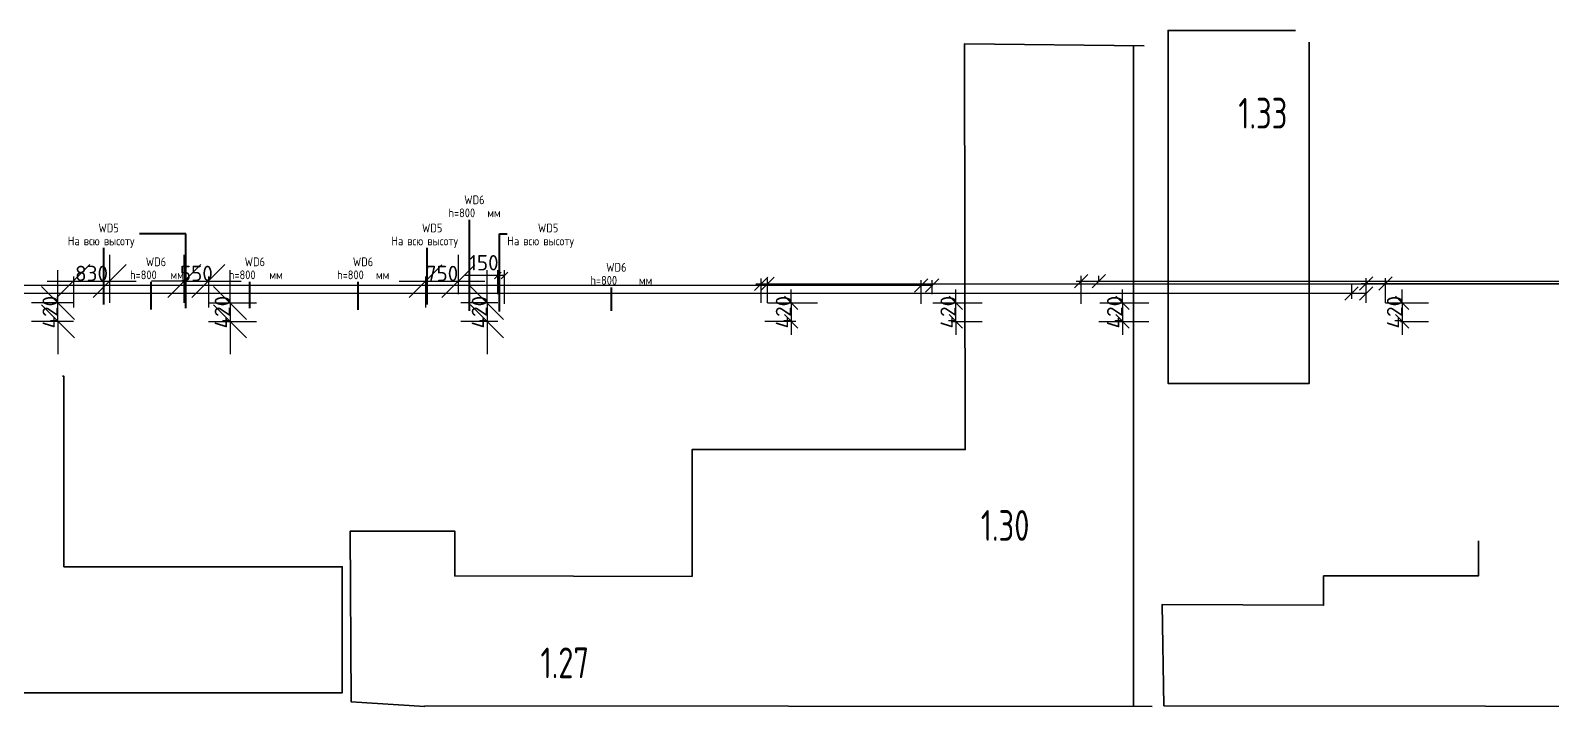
# Model space of a CAD drawing. Header units: millimetres. Extents: x -249154 to 415037, y -45458 to 354837.
# Drawn here: x 12982 to 47685, y 57702 to 73132 of the extents above; entities that cross this region are included whole.
import ezdxf

# ---------------------------------------------------------------- set-up
doc = ezdxf.new("R2010")
doc.units = ezdxf.units.MM
for name, color, linetype, lineweight in [('3) 1.1 Шпаклевка в РВР', 4, 'Continuous', 35), ('5.5) Перег WD5', 3, 'Continuous', 60), ('5.6) Перегародка WD6', 6, 'Continuous', 40), ('A-AREA-IDEN', 7, 'Continuous', 9)]:
    doc.layers.add(name, color=color, linetype=linetype, lineweight=lineweight)
doc.styles.add('GOST Common_1', font='', dxfattribs={"width": 0.9, "height": 250})
doc.styles.add('ISOCPEUR_1', font='isocpeur.ttf', dxfattribs={"height": 350})
doc.styles.add('ISOCPEUR_4', font='isocpeur.ttf', dxfattribs={"width": 0.9, "height": 1000})
doc.styles.add('СПДС', font='ГОСТ тип А.ttf', dxfattribs={"width": 0.9})
doc.styles.get('GOST Common_1').set_extended_font_data('GOST Common')
doc.dimstyles.new('ISO-2_0_0_9К_Средний_округл2', dxfattribs={"dimscale": 304.8, "dimtxt": 199.196235, "dimasz": 0.492126, "dimexe": 0.393701, "dimexo": 0, "dimgap": 0, "dimtad": 1, "dimdec": 0, "dimrnd": 10, "dimzin": 0, "dimdsep": 46, "dimtxsty": 'ISOCPEUR_1', "dimblk1": 'OBLIQUE', "dimblk2": 'OBLIQUE', "dimsah": 1, "dimcen": 0.09, "dimdle": 0.393701, "dimazin": 0, "dimtfac": 1, "dimtdec": 4, "dimtix": 1, "dimtmove": 0, "dimatfit": 3, "dimfxl": 1, "dimtvp": 1, "dimtolj": 1, "dimtzin": 0, "dimarcsym": 2})
doc.dimstyles.new('ISO-2_0_0_9К_Средний_округл2_1', dxfattribs={"dimscale": 304.8, "dimtxt": 995.981176, "dimasz": 2.46063, "dimexe": 1.968504, "dimexo": 0, "dimgap": 0, "dimtad": 1, "dimdec": 0, "dimrnd": 10, "dimzin": 0, "dimdsep": 46, "dimtxsty": 'ISOCPEUR_4', "dimblk1": 'OBLIQUE', "dimblk2": 'OBLIQUE', "dimsah": 1, "dimcen": 0.09, "dimdle": 1.968504, "dimazin": 0, "dimtfac": 1, "dimtdec": 4, "dimtix": 1, "dimtmove": 0, "dimatfit": 3, "dimfxl": 1, "dimtvp": 1, "dimtolj": 1, "dimtzin": 0, "dimarcsym": 2})

# ---------------------------------------------------------------- blocks, each defined once
blk = doc.blocks.new('_Oblique')
at = {"color": 0, "linetype": 'ByBlock', "lineweight": -2}
blk.add_line((-0.5, -0.5), (0.5, 0.5), dxfattribs=at)
blk = doc.blocks.new('*D1994')
at = {"layer": '5.6) Перегародка WD6', "color": 0, "lineweight": -2, "transparency": 16777216}
for p, q in [((23640, 67547), (22895, 67547)), ((23790, 67547), (23520, 67547)), ((23640, 67125), (23640, 67667)), ((23790, 66903), (23790, 67667))]:
    blk.add_line(p, q, dxfattribs=at)
at = {"layer": 'Defpoints', "color": 0, "transparency": 16777216}
for p in [(23790, 67547), (23640, 67125), (23790, 66903)]:
    blk.add_point(p, dxfattribs=at)
at = {"layer": '5.6) Перегародка WD6', "color": 0, "lineweight": -2, "transparency": 16777216, "xscale": 150, "yscale": 150, "zscale": 150, "rotation": 180}
blk.add_blockref('_Oblique', (23640, 67547), dxfattribs=at)
at = {"layer": '5.6) Перегародка WD6', "color": 0, "lineweight": -2, "transparency": 16777216, "xscale": 150, "yscale": 150, "zscale": 150}
blk.add_blockref('_Oblique', (23790, 67547), dxfattribs=at)
at = {"layer": '5.6) Перегародка WD6', "color": 0, "lineweight": 25, "transparency": 16777216, "insert": (22986, 68014), "char_height": 350, "width": 413.72, "attachment_point": 1, "line_spacing_factor": 1.149209, "style": 'ISOCPEUR_1'}
blk.add_mtext('\\A1;150', dxfattribs=at)
blk = doc.blocks.new('*D1995')
at = {"layer": '5.6) Перегародка WD6', "color": 0, "lineweight": -2, "transparency": 16777216}
for p, q in [((23393, 66923), (23393, 67673)), ((23640, 66923), (22793, 66923)), ((23393, 66923), (23393, 66503)), ((23640, 66503), (22793, 66503)), ((23393, 66503), (23393, 65753))]:
    blk.add_line(p, q, dxfattribs=at)
at = {"layer": 'Defpoints', "color": 0, "transparency": 16777216}
for p in [(23640, 66923), (23393, 66503), (23640, 66503)]:
    blk.add_point(p, dxfattribs=at)
at = {"layer": '5.6) Перегародка WD6', "color": 0, "lineweight": -2, "transparency": 16777216, "xscale": 750, "yscale": 750, "zscale": 750}
for p, rotation in [((23393, 66923), 270), ((23393, 66503), 90)]:
    blk.add_blockref('_Oblique', p, dxfattribs=dict(at, rotation=rotation))
at = {"layer": '5.6) Перегародка WD6', "color": 0, "lineweight": 25, "transparency": 16777216, "insert": (23218, 66713), "char_height": 350, "width": 478.07, "attachment_point": 5, "rotation": 90, "style": 'ISOCPEUR_1'}
blk.add_mtext('\\A1;420', dxfattribs=at)
blk = doc.blocks.new('*D1996')
at = {"layer": '5.6) Перегародка WD6', "color": 0, "lineweight": -2, "transparency": 16777216}
for p, q in [((22740, 67125), (22740, 68019)), ((21390, 67419), (23340, 67419)), ((21990, 67525), (21990, 66819))]:
    blk.add_line(p, q, dxfattribs=at)
at = {"layer": 'Defpoints', "color": 0, "transparency": 16777216}
for p in [(21990, 67525), (22740, 67419), (22740, 67125)]:
    blk.add_point(p, dxfattribs=at)
at = {"layer": '5.6) Перегародка WD6', "color": 0, "lineweight": -2, "transparency": 16777216, "xscale": 750, "yscale": 750, "zscale": 750, "rotation": 180}
blk.add_blockref('_Oblique', (21990, 67419), dxfattribs=at)
at = {"layer": '5.6) Перегародка WD6', "color": 0, "lineweight": -2, "transparency": 16777216, "xscale": 750, "yscale": 750, "zscale": 750}
blk.add_blockref('_Oblique', (22740, 67419), dxfattribs=at)
at = {"layer": '5.6) Перегародка WD6', "color": 0, "lineweight": 25, "transparency": 16777216, "insert": (22365, 67594), "char_height": 350, "width": 455.09, "attachment_point": 5, "style": 'ISOCPEUR_1'}
blk.add_mtext('\\A1;750', dxfattribs=at)
blk = doc.blocks.new('*D1997')
at = {"layer": '5.6) Перегародка WD6', "color": 0, "lineweight": -2, "transparency": 16777216}
for p, q in [((16490, 66923), (16490, 68021)), ((16490, 67421), (15740, 67421)), ((16490, 67421), (17040, 67421)), ((17040, 67527), (17040, 66821)), ((17040, 67421), (17790, 67421))]:
    blk.add_line(p, q, dxfattribs=at)
at = {"layer": 'Defpoints', "color": 0, "transparency": 16777216}
for p in [(17040, 67527), (17040, 67421), (16490, 66923)]:
    blk.add_point(p, dxfattribs=at)
at = {"layer": '5.6) Перегародка WD6', "color": 0, "lineweight": -2, "transparency": 16777216, "xscale": 750, "yscale": 750, "zscale": 750}
blk.add_blockref('_Oblique', (16490, 67421), dxfattribs=at)
at = {"layer": '5.6) Перегародка WD6', "color": 0, "lineweight": -2, "transparency": 16777216, "xscale": 750, "yscale": 750, "zscale": 750, "rotation": 180}
blk.add_blockref('_Oblique', (17040, 67421), dxfattribs=at)
at = {"layer": '5.6) Перегародка WD6', "color": 0, "lineweight": 25, "transparency": 16777216, "insert": (16765, 67596), "char_height": 350, "width": 455.09, "attachment_point": 5, "style": 'ISOCPEUR_1'}
blk.add_mtext('\\A1;550', dxfattribs=at)
blk = doc.blocks.new('*D1998')
at = {"layer": '5.6) Перегародка WD6', "color": 0, "lineweight": -2, "transparency": 16777216}
for p, q in [((17533, 66923), (17533, 67673)), ((17040, 66923), (18133, 66923)), ((17533, 66923), (17533, 66503)), ((17040, 66503), (18133, 66503)), ((17533, 66503), (17533, 65753))]:
    blk.add_line(p, q, dxfattribs=at)
at = {"layer": 'Defpoints', "color": 0, "transparency": 16777216}
for p in [(17040, 66923), (17040, 66503), (17533, 66503)]:
    blk.add_point(p, dxfattribs=at)
at = {"layer": '5.6) Перегародка WD6', "color": 0, "lineweight": -2, "transparency": 16777216, "xscale": 750, "yscale": 750, "zscale": 750}
for p, rotation in [((17533, 66923), 270), ((17533, 66503), 90)]:
    blk.add_blockref('_Oblique', p, dxfattribs=dict(at, rotation=rotation))
at = {"layer": '5.6) Перегародка WD6', "color": 0, "lineweight": 25, "transparency": 16777216, "insert": (17358, 66713), "char_height": 350, "width": 478.07, "attachment_point": 5, "rotation": 90, "style": 'ISOCPEUR_1'}
blk.add_mtext('\\A1;420', dxfattribs=at)
blk = doc.blocks.new('*D1999')
at = {"layer": '5.6) Перегародка WD6', "color": 0, "lineweight": -2, "transparency": 16777216}
for p, q in [((14790, 66923), (14790, 68021)), ((13360, 67421), (15390, 67421)), ((13960, 67527), (13960, 66821))]:
    blk.add_line(p, q, dxfattribs=at)
at = {"layer": 'Defpoints', "color": 0, "transparency": 16777216}
for p in [(13960, 67527), (14790, 67421), (14790, 66923)]:
    blk.add_point(p, dxfattribs=at)
at = {"layer": '5.6) Перегародка WD6', "color": 0, "lineweight": -2, "transparency": 16777216, "xscale": 750, "yscale": 750, "zscale": 750, "rotation": 180}
blk.add_blockref('_Oblique', (13960, 67421), dxfattribs=at)
at = {"layer": '5.6) Перегародка WD6', "color": 0, "lineweight": -2, "transparency": 16777216, "xscale": 750, "yscale": 750, "zscale": 750}
blk.add_blockref('_Oblique', (14790, 67421), dxfattribs=at)
at = {"layer": '5.6) Перегародка WD6', "color": 0, "lineweight": 25, "transparency": 16777216, "insert": (14375, 67596), "char_height": 350, "width": 455.09, "attachment_point": 5, "style": 'ISOCPEUR_1'}
blk.add_mtext('\\A1;830', dxfattribs=at)
blk = doc.blocks.new('*D2000')
at = {"layer": '5.6) Перегародка WD6', "color": 0, "lineweight": -2, "transparency": 16777216}
for p, q in [((13608, 66923), (13608, 67673)), ((13960, 66923), (13008, 66923)), ((13608, 66503), (13608, 66923)), ((13960, 66503), (13008, 66503)), ((13608, 66503), (13608, 65753))]:
    blk.add_line(p, q, dxfattribs=at)
at = {"layer": 'Defpoints', "color": 0, "transparency": 16777216}
for p in [(13608, 66923), (13960, 66923), (13960, 66503)]:
    blk.add_point(p, dxfattribs=at)
at = {"layer": '5.6) Перегародка WD6', "color": 0, "lineweight": -2, "transparency": 16777216, "xscale": 750, "yscale": 750, "zscale": 750}
for p, rotation in [((13608, 66923), 270), ((13608, 66503), 90)]:
    blk.add_blockref('_Oblique', p, dxfattribs=dict(at, rotation=rotation))
at = {"layer": '5.6) Перегародка WD6', "color": 0, "lineweight": 25, "transparency": 16777216, "insert": (13433, 66713), "char_height": 350, "width": 478.07, "attachment_point": 5, "rotation": 90, "style": 'ISOCPEUR_1'}
blk.add_mtext('\\A1;420', dxfattribs=at)
blk = doc.blocks.new('*D2036')
at = {"layer": '5.5) Перег WD5', "color": 0, "lineweight": -2, "transparency": 16777216}
for p, q in [((29520, 67360), (29785, 67360)), ((29640, 66923), (29640, 67480)), ((29785, 66923), (29785, 67480)), ((29785, 67360), (76835, 67360))]:
    blk.add_line(p, q, dxfattribs=at)
at = {"layer": 'Defpoints', "color": 0, "transparency": 16777216}
for p in [(29785, 67360), (29640, 66923), (29785, 66923)]:
    blk.add_point(p, dxfattribs=at)
at = {"layer": '5.5) Перег WD5', "color": 0, "lineweight": -2, "transparency": 16777216, "xscale": 304.8, "yscale": 304.8, "zscale": 304.8, "rotation": 180}
blk.add_blockref('_Oblique', (29640, 67360), dxfattribs=at)
at = {"layer": '5.5) Перег WD5', "color": 0, "lineweight": -2, "transparency": 16777216, "xscale": 304.8, "yscale": 304.8, "zscale": 304.8}
blk.add_blockref('_Oblique', (29785, 67360), dxfattribs=at)
at = {"layer": '5.5) Перег WD5', "color": 0, "lineweight": 25, "transparency": 16777216, "insert": (76330, 67827), "char_height": 350, "width": 413.72, "attachment_point": 1, "line_spacing_factor": 1.149209, "style": 'ISOCPEUR_1'}
blk.add_mtext('\\A1;150', dxfattribs=at)
blk = doc.blocks.new('*D2037')
at = {"layer": '5.5) Перег WD5', "color": 0, "lineweight": -2, "transparency": 16777216}
for p, q in [((30325, 66923), (30325, 67228)), ((29785, 66923), (30925, 66923)), ((30325, 66923), (30325, 66503)), ((30431, 66503), (29725, 66503)), ((30325, 66503), (30325, 66198))]:
    blk.add_line(p, q, dxfattribs=at)
at = {"layer": 'Defpoints', "color": 0, "transparency": 16777216}
for p in [(29785, 66923), (30325, 66503), (30431, 66503)]:
    blk.add_point(p, dxfattribs=at)
at = {"layer": '5.5) Перег WD5', "color": 0, "lineweight": -2, "transparency": 16777216, "xscale": 304.8, "yscale": 304.8, "zscale": 304.8}
for p, rotation in [((30325, 66923), 270), ((30325, 66503), 90)]:
    blk.add_blockref('_Oblique', p, dxfattribs=dict(at, rotation=rotation))
at = {"layer": '5.5) Перег WD5', "color": 0, "lineweight": 25, "transparency": 16777216, "insert": (30150, 66713), "char_height": 350, "width": 478.07, "attachment_point": 5, "rotation": 90, "style": 'ISOCPEUR_1'}
blk.add_mtext('\\A1;420', dxfattribs=at)
blk = doc.blocks.new('*D2038')
at = {"layer": '5.5) Перег WD5', "color": 0, "lineweight": -2, "transparency": 16777216}
for p, q in [((33290, 66903), (33290, 67441)), ((33540, 67125), (33540, 67441)), ((33290, 67321), (-19258, 67321)), ((33540, 67321), (33170, 67321))]:
    blk.add_line(p, q, dxfattribs=at)
at = {"layer": 'Defpoints', "color": 0, "transparency": 16777216}
for p in [(33540, 67321), (33540, 67125), (33290, 66903)]:
    blk.add_point(p, dxfattribs=at)
at = {"layer": '5.5) Перег WD5', "color": 0, "lineweight": -2, "transparency": 16777216, "xscale": 304.8, "yscale": 304.8, "zscale": 304.8, "rotation": 180}
blk.add_blockref('_Oblique', (33290, 67321), dxfattribs=at)
at = {"layer": '5.5) Перег WD5', "color": 0, "lineweight": -2, "transparency": 16777216, "xscale": 304.8, "yscale": 304.8, "zscale": 304.8}
blk.add_blockref('_Oblique', (33540, 67321), dxfattribs=at)
at = {"layer": '5.5) Перег WD5', "color": 0, "lineweight": 25, "transparency": 16777216, "insert": (-19153, 67788), "char_height": 350, "width": 455.09, "attachment_point": 1, "line_spacing_factor": 1.149209, "style": 'ISOCPEUR_1'}
blk.add_mtext('\\A1;250', dxfattribs=at)
blk = doc.blocks.new('*D2039')
at = {"layer": '5.5) Перег WD5', "color": 0, "lineweight": -2, "transparency": 16777216}
for p, q in [((34080, 66923), (34080, 67228)), ((33559, 66923), (34680, 66923)), ((34080, 66503), (34080, 66923)), ((33973, 66503), (34680, 66503)), ((34080, 66503), (34080, 66198))]:
    blk.add_line(p, q, dxfattribs=at)
at = {"layer": 'Defpoints', "color": 0, "transparency": 16777216}
for p in [(33559, 66923), (34080, 66923), (33973, 66503)]:
    blk.add_point(p, dxfattribs=at)
at = {"layer": '5.5) Перег WD5', "color": 0, "lineweight": -2, "transparency": 16777216, "xscale": 304.8, "yscale": 304.8, "zscale": 304.8}
for p, rotation in [((34080, 66923), 270), ((34080, 66503), 90)]:
    blk.add_blockref('_Oblique', p, dxfattribs=dict(at, rotation=rotation))
at = {"layer": '5.5) Перег WD5', "color": 0, "lineweight": 25, "transparency": 16777216, "insert": (33905, 66713), "char_height": 350, "width": 478.07, "attachment_point": 5, "rotation": 90, "style": 'ISOCPEUR_1'}
blk.add_mtext('\\A1;420', dxfattribs=at)
blk = doc.blocks.new('*D2040')
at = {"layer": '5.5) Перег WD5', "color": 0, "lineweight": -2, "transparency": 16777216}
for p, q in [((36820, 67420), (37340, 67420)), ((36940, 66903), (36940, 67540)), ((37340, 67398), (37340, 67540)), ((37340, 67420), (92639, 67420))]:
    blk.add_line(p, q, dxfattribs=at)
at = {"layer": 'Defpoints', "color": 0, "transparency": 16777216}
for p in [(37340, 67420), (37340, 67398), (36940, 66903)]:
    blk.add_point(p, dxfattribs=at)
at = {"layer": '5.5) Перег WD5', "color": 0, "lineweight": -2, "transparency": 16777216, "xscale": 304.8, "yscale": 304.8, "zscale": 304.8, "rotation": 180}
blk.add_blockref('_Oblique', (36940, 67420), dxfattribs=at)
at = {"layer": '5.5) Перег WD5', "color": 0, "lineweight": -2, "transparency": 16777216, "xscale": 304.8, "yscale": 304.8, "zscale": 304.8}
blk.add_blockref('_Oblique', (37340, 67420), dxfattribs=at)
at = {"layer": '5.5) Перег WD5', "color": 0, "lineweight": 25, "transparency": 16777216, "insert": (92050, 67887), "char_height": 350, "width": 478.07, "attachment_point": 1, "line_spacing_factor": 1.149209, "style": 'ISOCPEUR_1'}
blk.add_mtext('\\A1;400', dxfattribs=at)
blk = doc.blocks.new('*D2041')
at = {"layer": '5.5) Перег WD5', "color": 0, "lineweight": -2, "transparency": 16777216}
for p, q in [((37877, 66923), (37877, 67228)), ((37360, 66923), (38477, 66923)), ((37877, 66923), (37877, 66503)), ((37340, 66503), (38477, 66503)), ((37877, 66503), (37877, 66198))]:
    blk.add_line(p, q, dxfattribs=at)
at = {"layer": 'Defpoints', "color": 0, "transparency": 16777216}
for p in [(37360, 66923), (37340, 66503), (37877, 66503)]:
    blk.add_point(p, dxfattribs=at)
at = {"layer": '5.5) Перег WD5', "color": 0, "lineweight": -2, "transparency": 16777216, "xscale": 304.8, "yscale": 304.8, "zscale": 304.8}
for p, rotation in [((37877, 66923), 270), ((37877, 66503), 90)]:
    blk.add_blockref('_Oblique', p, dxfattribs=dict(at, rotation=rotation))
at = {"layer": '5.5) Перег WD5', "color": 0, "lineweight": 25, "transparency": 16777216, "insert": (37702, 66713), "char_height": 350, "width": 478.07, "attachment_point": 5, "rotation": 90, "style": 'ISOCPEUR_1'}
blk.add_mtext('\\A1;420', dxfattribs=at)
blk = doc.blocks.new('*D2042')
at = {"layer": '5.5) Перег WD5', "color": 0, "lineweight": -2, "transparency": 16777216}
for p, q in [((43100, 67346), (43100, 67017)), ((43100, 67137), (-12198, 67137)), ((43438, 67137), (42980, 67137)), ((43438, 66923), (43438, 67257))]:
    blk.add_line(p, q, dxfattribs=at)
at = {"layer": 'Defpoints', "color": 0, "transparency": 16777216}
for p in [(43100, 67346), (43438, 67137), (43438, 66923)]:
    blk.add_point(p, dxfattribs=at)
at = {"layer": '5.5) Перег WD5', "color": 0, "lineweight": -2, "transparency": 16777216, "xscale": 304.8, "yscale": 304.8, "zscale": 304.8, "rotation": 180}
blk.add_blockref('_Oblique', (43100, 67137), dxfattribs=at)
at = {"layer": '5.5) Перег WD5', "color": 0, "lineweight": -2, "transparency": 16777216, "xscale": 304.8, "yscale": 304.8, "zscale": 304.8}
blk.add_blockref('_Oblique', (43438, 67137), dxfattribs=at)
at = {"layer": '5.5) Перег WD5', "color": 0, "lineweight": 25, "transparency": 16777216, "insert": (-12087, 67603), "char_height": 350, "width": 478.07, "attachment_point": 1, "line_spacing_factor": 1.149209, "style": 'ISOCPEUR_1'}
blk.add_mtext('\\A1;340', dxfattribs=at)
blk = doc.blocks.new('*D2043')
at = {"layer": '5.5) Перег WD5', "color": 0, "lineweight": -2, "transparency": 16777216}
for p, q in [((43318, 67368), (43878, 67368)), ((43438, 66923), (43438, 67488)), ((43878, 66923), (43878, 67488)), ((43878, 67368), (101926, 67368))]:
    blk.add_line(p, q, dxfattribs=at)
at = {"layer": 'Defpoints', "color": 0, "transparency": 16777216}
for p in [(43878, 67368), (43438, 66923), (43878, 66923)]:
    blk.add_point(p, dxfattribs=at)
at = {"layer": '5.5) Перег WD5', "color": 0, "lineweight": -2, "transparency": 16777216, "xscale": 304.8, "yscale": 304.8, "zscale": 304.8, "rotation": 180}
blk.add_blockref('_Oblique', (43438, 67368), dxfattribs=at)
at = {"layer": '5.5) Перег WD5', "color": 0, "lineweight": -2, "transparency": 16777216, "xscale": 304.8, "yscale": 304.8, "zscale": 304.8}
blk.add_blockref('_Oblique', (43878, 67368), dxfattribs=at)
at = {"layer": '5.5) Перег WD5', "color": 0, "lineweight": 25, "transparency": 16777216, "insert": (101308, 67835), "char_height": 350, "width": 501.06, "attachment_point": 1, "line_spacing_factor": 1.149209, "style": 'ISOCPEUR_1'}
blk.add_mtext('\\A1;440', dxfattribs=at)
blk = doc.blocks.new('*D2044')
at = {"layer": '5.5) Перег WD5', "color": 0, "lineweight": -2, "transparency": 16777216}
for p, q in [((44258, 66923), (44258, 67228)), ((43878, 66923), (44858, 66923)), ((44258, 66923), (44258, 66503)), ((44220, 66503), (44858, 66503)), ((44258, 66503), (44258, 66198))]:
    blk.add_line(p, q, dxfattribs=at)
at = {"layer": 'Defpoints', "color": 0, "transparency": 16777216}
for p in [(43878, 66923), (44220, 66503), (44258, 66503)]:
    blk.add_point(p, dxfattribs=at)
at = {"layer": '5.5) Перег WD5', "color": 0, "lineweight": -2, "transparency": 16777216, "xscale": 304.8, "yscale": 304.8, "zscale": 304.8}
for p, rotation in [((44258, 66923), 270), ((44258, 66503), 90)]:
    blk.add_blockref('_Oblique', p, dxfattribs=dict(at, rotation=rotation))
at = {"layer": '5.5) Перег WD5', "color": 0, "lineweight": 25, "transparency": 16777216, "insert": (44083, 66713), "char_height": 350, "width": 478.07, "attachment_point": 5, "rotation": 90, "style": 'ISOCPEUR_1'}
blk.add_mtext('\\A1;420', dxfattribs=at)

msp = doc.modelspace()

# ---------------------------------------------------------------- linework, layer by layer
at = {"layer": '3) 1.1 Шпаклевка в РВР'}
for points in [[(42139.4, 72862.4), (42139.4, 65090.1), (38919.6, 65090.1), (38919.6, 73132.4), (41824.7, 73132.4)], [(21974.7, 57722.4), (20294.7, 57831.4), (20274.7, 61722.4), (22654.7, 61722.4), (22654.7, 60701.4), (28066.2, 60688.7), (28066.2, 63581.4), (34295.7, 63581.4), (34274.7, 72826.4), (38374.7, 72782.7)], [(38128.6, 72777.7), (38128.6, 57743.4)], [(13743.7, 60909.2), (13743.7, 60909.2), (13743.7, 65250.2), (13715.4, 65250.2)], [(75478.4, 57701.8), (38825.7, 57742.4), (38785.8, 60052.4), (42464.7, 60032.4), (42464.7, 60701.4), (45995.7, 60701.4), (45995.7, 61501.4)], [(13743.7, 60909.2), (20089.8, 60909.2), (20089.8, 58039.6), (1334.7, 58039.6)], [(38554.7, 57722.4), (21974.7, 57743.4)]]:
    msp.add_lwpolyline(points, dxfattribs=at)
at = {"layer": '5.6) Перегародка WD6', "color": 18, "true_color": 0x000000}
for p, q in [((22991.2, 66739.6), (22991.2, 68815.9)), ((16527.6, 68495.5), (15470.6, 68495.5)), ((16527.6, 66802), (16527.6, 68495.5)), ((23677.8, 68495.5), (23853.2, 68495.5)), ((23677.8, 66728.2), (23677.8, 68495.5)), ((14652.1, 66885.5), (14652.1, 68175)), ((14652.1, 66885.5), (14652.1, 68175)), ((22027.8, 66885.5), (22027.8, 68175)), ((15731.9, 66772.5), (15731.9, 67403.1)), ((17985.4, 66800.3), (17985.4, 67403.1)), ((20452.3, 66763.2), (20452.3, 67403.1)), ((26227.8, 66739.6), (26227.8, 67277.5))]:
    msp.add_line(p, q, dxfattribs=at)

# ---------------------------------------------------------------- texts
at = {"layer": '5.6) Перегародка WD6', "color": 18, "lineweight": 25, "true_color": 0x000000, "char_height": 200, "attachment_point": 1, "style": 'GOST Common_1'}
for s, insert, width in [('h=800', (22512, 69075.5), 793.671), ('WD6', (22871.3, 69372.4), 584.43), ('WD5', (14532.2, 68731.5), 584.43), ('WD5', (21907.9, 68731.5), 584.43), ('мм', (23398.2, 69075.5), 360.759), ('WD5', (24551.8, 68731.5), 584.43), ('На', (13833.5, 68434.6), 360.759), ('\\fGOST Common|b0|i0|c204|p34|;\\W.9; ', (14131.2, 68434.6), 79.367), ('всю', (14196.7, 68434.6), 476.202), ('\\fGOST Common|b0|i0|c204|p34|;\\W.9; ', (14589.6, 68434.6), 79.367), ('высоту', (14655, 68434.6), 981.265), ('На', (21209.3, 68434.6), 360.759), ('\\fGOST Common|b0|i0|c204|p34|;\\W.9; ', (21506.9, 68434.6), 79.367), ('всю', (21572.4, 68434.6), 476.202), ('\\fGOST Common|b0|i0|c204|p34|;\\W.9; ', (21965.3, 68434.6), 79.367), ('высоту', (22030.8, 68434.6), 981.265), ('На', (23853.2, 68434.6), 360.759), ('\\fGOST Common|b0|i0|c204|p34|;\\W.9; ', (24150.8, 68434.6), 79.367), ('всю', (24216.3, 68434.6), 476.202), ('\\fGOST Common|b0|i0|c204|p34|;\\W.9; ', (24609.2, 68434.6), 79.367), ('высоту', (24674.7, 68434.6), 981.265), ('\\fGOST Common|b0|i0|c204|p34|;\\W.9; ', (34070.1, 68036.4), 79.367), ('\\fGOST Common|b0|i0|c204|p34|;\\W.9; ', (34528.5, 68036.4), 79.367), ('\\fGOST Common|b0|i0|c204|p34|;\\W.9; ', (37931.4, 68036.4), 79.367), ('\\fGOST Common|b0|i0|c204|p34|;\\W.9; ', (38389.8, 68036.4), 79.367), ('\\fGOST Common|b0|i0|c204|p34|;\\W.9; ', (43145.7, 68231.6), 79.367), ('\\fGOST Common|b0|i0|c204|p34|;\\W.9; ', (43604.1, 68231.6), 79.367), ('WD6', (15612, 67959.6), 584.43), ('WD6', (17865.6, 67959.6), 584.43), ('WD6', (20332.4, 67959.6), 584.43), ('WD6', (26107.9, 67834), 584.43), ('\\fGOST Common|b0|i0|c204|p34|;\\W.9; ', (28233.1, 67969), 79.367), ('\\fGOST Common|b0|i0|c204|p34|;\\W.9; ', (28691.5, 67969), 79.367), ('h=800', (15252.6, 67662.7), 793.671), ('мм', (16176.9, 67662.7), 360.759), ('h=800', (17506.2, 67662.7), 793.671), ('мм', (18430.5, 67662.7), 360.759), ('h=800', (19973.1, 67662.7), 793.671), ('мм', (20859.4, 67662.7), 360.759), ('h=800', (25748.6, 67537.1), 793.671), ('мм', (26855, 67535.2), 360.759)]:
    msp.add_mtext(s, dxfattribs=dict(at, insert=insert, width=width))
at = {"layer": 'A-AREA-IDEN', "char_height": 700, "width": 1212.151, "attachment_point": 1, "style": 'СПДС'}
for s, insert in [('1.33', (40520.8, 71596.8)), ('1.30', (34650.1, 62201.1)), ('1.27', (24611.7, 59070.9))]:
    msp.add_mtext(s, dxfattribs=dict(at, insert=insert))

# ---------------------------------------------------------------- dimensions: what is measured, and where the dimension line sits
at = {"layer": '5.5) Перег WD5', "lineweight": 25}
for base, p1, p2, override, picture, middle in [((33540.3, 67321.4), (33290.3, 66903), (33540.3, 67125), {"dimasz": 1, "dimpost": '<>', "dimtxsty": 'ISOCPEUR_1', "dimfxl": 334.341113}, '*D2038', (-18925.8, 67321.4)), ((29785.3, 67360.4), (29640.3, 66923), (29785.3, 66923), {"dimasz": 1, "dimpost": '<>', "dimtxsty": 'ISOCPEUR_1', "dimfxl": 145.000007}, '*D2036', (76537.1, 67360.4)), ((37340.3, 67420.2), (36940.1, 66903), (37340.3, 67398.3), {"dimasz": 1, "dimpost": '<>', "dimtxsty": 'ISOCPEUR_1', "dimfxl": 636.772131}, '*D2040', (92288.6, 67420.2)), ((43878, 67368.3), (43438, 66923), (43878, 66923), {"dimasz": 1, "dimpost": '<>', "dimtxsty": 'ISOCPEUR_1', "dimfxl": 440.000113}, '*D2043', (101558.5, 67368.3)), ((43438, 67136.7), (43100.3, 67346.4), (43438, 66923), {"dimasz": 1, "dimpost": '<>', "dimtxsty": 'ISOCPEUR_1', "dimfxl": 541.557033}, '*D2042', (-11848, 67136.7))]:
    dim = msp.add_linear_dim(base=base, p1=p1, p2=p2, dimstyle='ISO-2_0_0_9К_Средний_округл2', override=override, dxfattribs=at)
    dim.commit()
    dim.dimension.update_dxf_attribs({"geometry": picture, "text_midpoint": middle, "dimtype": 160})
for base, p1, p2, override, picture, middle in [((30324.9, 66503), (29785.3, 66923), (30431, 66503), {"dimasz": 1, "dimpost": '<>', "dimtxsty": 'ISOCPEUR_1', "dimfxl": 770.232318}, '*D2037', (30149.9, 66713)), ((34079.5, 66923), (33973.5, 66503), (33558.8, 66923), {"dimasz": 1, "dimpost": '<>', "dimtxsty": 'ISOCPEUR_1', "dimfxl": 590.201513}, '*D2039', (33904.5, 66713)), ((37877.2, 66503), (37360.3, 66923), (37340.3, 66503), {"dimasz": 1, "dimpost": '<>', "dimtxsty": 'ISOCPEUR_1', "dimfxl": 420.475921}, '*D2041', (37702.2, 66713)), ((44257.9, 66503), (43878, 66923), (44220.3, 66503), {"dimasz": 1, "dimpost": '<>', "dimtxsty": 'ISOCPEUR_1', "dimfxl": 541.850689}, '*D2044', (44082.9, 66713))]:
    dim = msp.add_linear_dim(base=base, p1=p1, p2=p2, angle=90, dimstyle='ISO-2_0_0_9К_Средний_округл2_1', override=override, dxfattribs=at)
    dim.commit()
    dim.dimension.update_dxf_attribs({"geometry": picture, "text_midpoint": middle})
at = {"layer": '5.6) Перегародка WD6', "color": 18, "lineweight": 25, "true_color": 0x000000}
for base, p1, p2, override, picture, middle in [((14790.3, 67420.7), (13960.3, 67526.8), (14790.3, 66923), {"dimtxt": 200, "dimpost": '<>', "dimtxsty": 'ISOCPEUR_1', "dimfxl": 1026.356407}, '*D1999', (14375.3, 67595.7)), ((17040.3, 67420.7), (16490.1, 66923), (17040.3, 67526.8), {"dimtxt": 200, "dimpost": '<>', "dimtxsty": 'ISOCPEUR_1', "dimfxl": 816.878158}, '*D1997', (16765.2, 67595.7)), ((22740.3, 67418.9), (21990.3, 67525), (22740.3, 67125), {"dimtxt": 200, "dimpost": '<>', "dimtxsty": 'ISOCPEUR_1', "dimfxl": 849.98556}, '*D1996', (22365.3, 67593.9))]:
    dim = msp.add_linear_dim(base=base, p1=p1, p2=p2, dimstyle='ISO-2_0_0_9К_Средний_округл2_1', override=override, dxfattribs=at)
    dim.commit()
    dim.dimension.update_dxf_attribs({"geometry": picture, "text_midpoint": middle})
for base, p1, p2, picture, middle in [((13607.7, 66923), (13960.3, 66503), (13960.3, 66923), '*D2000', (13432.7, 66713)), ((17533.2, 66503), (17040.3, 66923), (17040.3, 66503), '*D1998', (17358.2, 66713)), ((23393.2, 66503), (23640.3, 66923), (23640.3, 66503), '*D1995', (23218.2, 66713))]:
    dim = msp.add_linear_dim(base=base, p1=p1, p2=p2, angle=90, dimstyle='ISO-2_0_0_9К_Средний_округл2_1', override={"dimtxt": 200, "dimpost": '<>', "dimtxsty": 'ISOCPEUR_1', "dimfxl": 420}, dxfattribs=at)
    dim.commit()
    dim.dimension.update_dxf_attribs({"geometry": picture, "text_midpoint": middle})
dim = msp.add_linear_dim(base=(23790.3, 67546.9), p1=(23640.3, 67125), p2=(23790.3, 66903), dimstyle='ISO-2_0_0_9К_Средний_округл2', override={"dimtxt": 200, "dimpost": '<>', "dimtxsty": 'ISOCPEUR_1', "dimfxl": 267.925361}, dxfattribs=at)
dim.commit()
dim.dimension.update_dxf_attribs({"geometry": '*D1994', "text_midpoint": (23192.8, 67546.9), "dimtype": 160})

doc.saveas('drawing.dxf')
